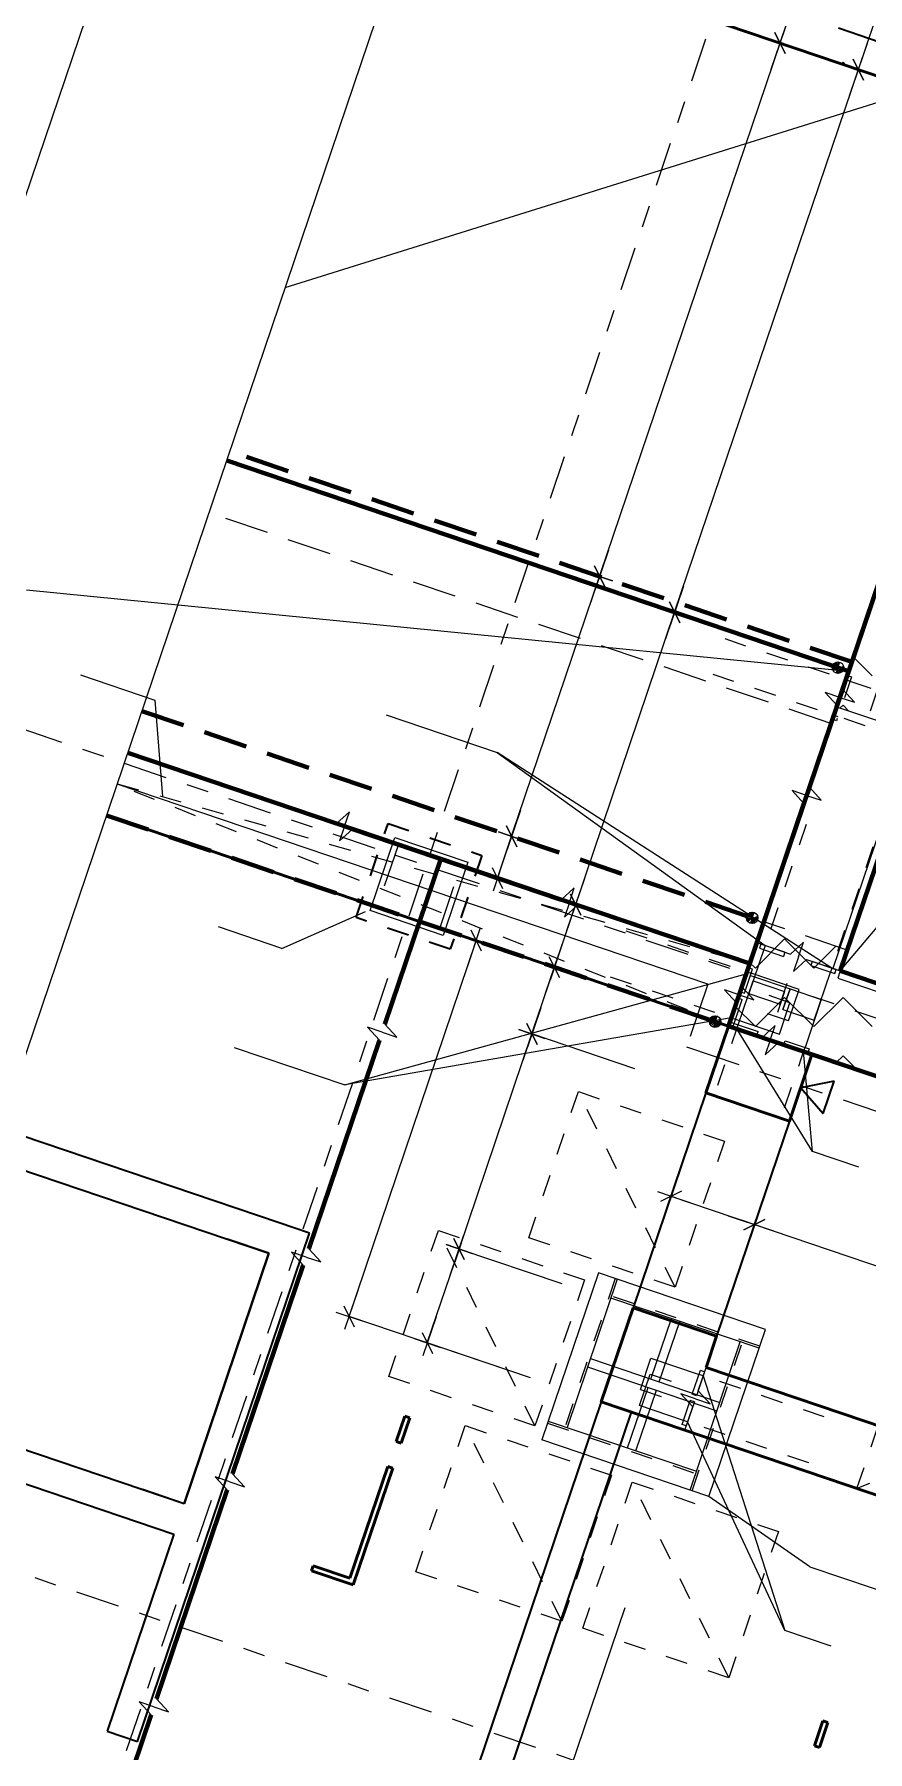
# Model space of a CAD drawing. Header units: metres. Extents: x 2661608 to 2661648.6, y 1209464.3 to 1209501.1.
# Drawn here: x 2661615.77 to 2661619.55, y 1209487.13 to 1209494.92 of the extents above; entities that cross this region are included whole.
import ezdxf

# ---------------------------------------------------------------- set-up
doc = ezdxf.new("R2010")
doc.units = ezdxf.units.M
for name, pattern in [('AUSGEZOGEN', [0]), ('GETRENNT2_S6', [0.3, 0.2, -0.1]), ('PHANTOM2_S8', [0.3, 0.2, -0.05, 0, -0.05]), ('PUNKT2_S9', [0.4, 0.25, -0.05, 0, -0.05, 0, -0.05]), ('STRICHLINIE_S4', [0.1, 0.05, -0.05]), ('STRICHPUNKT2_S5', [0.15, 0.1, -0.05]), ('VERDECKT2_S2', [0.025, 0, -0.025])]:
    doc.linetypes.add(name, pattern=pattern)
for name, color, linetype, lineweight in [('TB_639', 7, 'AUSGEZOGEN', 25), ('TB_640', 7, 'AUSGEZOGEN', 25), ('TB_641', 7, 'AUSGEZOGEN', 25), ('TB_642', 7, 'AUSGEZOGEN', 25), ('TB_643', 7, 'AUSGEZOGEN', 25), ('TB_645', 7, 'AUSGEZOGEN', 25), ('TB_646', 7, 'AUSGEZOGEN', 25), ('TB_649', 7, 'AUSGEZOGEN', 25), ('TB_650', 7, 'AUSGEZOGEN', 25), ('TB_651', 7, 'AUSGEZOGEN', 25)]:
    doc.layers.add(name, color=color, linetype=linetype, lineweight=lineweight)

msp = doc.modelspace()

# ---------------------------------------------------------------- linework, layer by layer
at = {"color": 0, "linetype": 'ByBlock', "lineweight": -2}
for p, q in [((2661619.1642, 1209494.9023), (2661619.2244, 1209495.0799)), ((2661619.1963, 1209494.9971), (2661619.1362, 1209494.8195)), ((2661619.1161, 1209494.7603), (2661619.1763, 1209494.9379)), ((2661619.1797, 1209494.8311), (2661619.1327, 1209494.9262)), ((2661619.1327, 1209494.9262), (2661619.1797, 1209494.8311)), ((2661619.2154, 1209494.8586), (2661619.097, 1209494.8987)), ((2661619.097, 1209494.8987), (2661619.2154, 1209494.8586)), ((2661619.5515, 1209494.8768), (2661619.4914, 1209494.6992)), ((2661619.5706, 1209494.7384), (2661619.4522, 1209494.7784)), ((2661619.4522, 1209494.7784), (2661619.5706, 1209494.7384)), ((2661619.4713, 1209494.64), (2661619.5315, 1209494.8176)), ((2661619.5349, 1209494.7109), (2661619.4879, 1209494.8059)), ((2661619.4879, 1209494.8059), (2661619.5349, 1209494.7109)), ((2661618.3769, 1209492.577), (2661618.3168, 1209492.3994)), ((2661618.2968, 1209492.3402), (2661618.3569, 1209492.5178)), ((2661618.3604, 1209492.4111), (2661618.3134, 1209492.5061)), ((2661618.3134, 1209492.5061), (2661618.3604, 1209492.4111)), ((2661618.3961, 1209492.4386), (2661618.2777, 1209492.4786)), ((2661618.2777, 1209492.4786), (2661618.3961, 1209492.4386)), ((2661618.6375, 1209492.1773), (2661618.6977, 1209492.3549)), ((2661618.7011, 1209492.2482), (2661618.6541, 1209492.3433)), ((2661618.6541, 1209492.3433), (2661618.7011, 1209492.2482)), ((2661618.7177, 1209492.4141), (2661618.6576, 1209492.2365)), ((2661618.7368, 1209492.2757), (2661618.6184, 1209492.3158)), ((2661618.6184, 1209492.3158), (2661618.7368, 1209492.2757)), ((2661617.8975, 1209491.161), (2661617.9576, 1209491.3386)), ((2661617.9611, 1209491.2318), (2661617.9141, 1209491.3269)), ((2661617.9141, 1209491.3269), (2661617.9611, 1209491.2318)), ((2661617.9777, 1209491.3978), (2661617.9176, 1209491.2202)), ((2661617.9968, 1209491.2593), (2661617.8784, 1209491.2994)), ((2661617.8784, 1209491.2994), (2661617.9968, 1209491.2593)), ((2661617.9135, 1209491.2083), (2661617.8534, 1209491.0307)), ((2661617.8143, 1209491.11), (2661617.9327, 1209491.0699)), ((2661617.85, 1209491.1375), (2661617.897, 1209491.0424)), ((2661618.1886, 1209490.8513), (2661618.2487, 1209491.0289)), ((2661618.2521, 1209490.9221), (2661618.2052, 1209491.0172)), ((2661618.2052, 1209491.0172), (2661618.2521, 1209490.9221)), ((2661618.2687, 1209491.0881), (2661618.2086, 1209490.9105)), ((2661618.2879, 1209490.9496), (2661618.1695, 1209490.9897)), ((2661618.1695, 1209490.9897), (2661618.2879, 1209490.9496)), ((2661617.7372, 1209490.6874), (2661617.7973, 1209490.865)), ((2661617.8365, 1209490.7857), (2661617.7181, 1209490.8258)), ((2661617.8007, 1209490.7582), (2661617.7538, 1209490.8533)), ((2661618.1725, 1209490.8039), (2661618.1124, 1209490.6263)), ((2661618.1916, 1209490.6655), (2661618.0732, 1209490.7055)), ((2661618.0732, 1209490.7055), (2661618.1916, 1209490.6655)), ((2661618.0924, 1209490.5671), (2661618.1525, 1209490.7447)), ((2661618.1559, 1209490.638), (2661618.109, 1209490.7331)), ((2661618.109, 1209490.7331), (2661618.1559, 1209490.638)), ((2661618.0699, 1209490.5008), (2661618.0098, 1209490.3232)), ((2661618.089, 1209490.3624), (2661617.9706, 1209490.4025)), ((2661617.9706, 1209490.4025), (2661618.089, 1209490.3624)), ((2661617.9897, 1209490.264), (2661618.0499, 1209490.4416)), ((2661618.0533, 1209490.3349), (2661618.0063, 1209490.43)), ((2661618.0063, 1209490.43), (2661618.0533, 1209490.3349)), ((2661618.6808, 1209489.7051), (2661618.6407, 1209489.5867)), ((2661618.7792, 1209489.6058), (2661618.6016, 1209489.666)), ((2661618.7083, 1209489.6694), (2661618.6132, 1209489.6224)), ((2661618.9213, 1209489.5577), (2661619.0988, 1209489.4976)), ((2661619.158, 1209489.4776), (2661618.9805, 1209489.5377)), ((2661618.9921, 1209489.4942), (2661619.0872, 1209489.5411)), ((2661619.0872, 1209489.5411), (2661618.9921, 1209489.4942)), ((2661619.0196, 1209489.4585), (2661619.0597, 1209489.5769)), ((2661619.0597, 1209489.5769), (2661619.0196, 1209489.4585)), ((2661617.6594, 1209489.2884), (2661617.7196, 1209489.466)), ((2661617.7396, 1209489.5252), (2661617.6795, 1209489.3476)), ((2661617.7587, 1209489.3868), (2661617.6403, 1209489.4269)), ((2661617.6403, 1209489.4269), (2661617.7587, 1209489.3868)), ((2661617.723, 1209489.3593), (2661617.676, 1209489.4544)), ((2661617.676, 1209489.4544), (2661617.723, 1209489.3593)), ((2661617.1765, 1209489.1484), (2661617.2235, 1209489.0533)), ((2661617.2401, 1209489.2192), (2661617.18, 1209489.0416)), ((2661617.1408, 1209489.1209), (2661617.2592, 1209489.0808)), ((2661617.5953, 1209489.099), (2661617.5352, 1209488.9214)), ((2661617.496, 1209489.0006), (2661617.6144, 1209488.9605)), ((2661617.5317, 1209489.0281), (2661617.5787, 1209488.933))]:
    msp.add_line(p, q, dxfattribs=at)
at = {"layer": 'TB_639', "color": 191, "linetype": 'AUSGEZOGEN', "lineweight": 13, "transparency": 33554687}
msp.add_line((2661611.1321, 1209476.7019), (2661618.0879, 1209497.2463), dxfattribs=at)
at = {"layer": 'TB_640', "color": 191, "linetype": 'AUSGEZOGEN', "lineweight": 13, "transparency": 33554687}
for p, q in [((2661619.0184, 1209490.7023), (2661616.1958, 1209491.6579)), ((2661618.8282, 1209490.6083), (2661616.1477, 1209491.5159))]:
    msp.add_line(p, q, dxfattribs=at)
at = {"layer": 'TB_640', "color": 7, "linetype": 'PUNKT2_S9', "lineweight": 13, "transparency": 33554687}
for p, q in [((2661619.0184, 1209490.7023), (2661618.9222, 1209490.4181)), ((2661618.8282, 1209490.6083), (2661618.732, 1209490.3241)), ((2661618.9222, 1209490.4181), (2661626.7365, 1209487.7724)), ((2661618.732, 1209490.3241), (2661626.8305, 1209487.5822))]:
    msp.add_line(p, q, dxfattribs=at)
at = {"layer": 'TB_641', "color": 7, "linetype": 'AUSGEZOGEN', "lineweight": 50, "transparency": 33554687}
for p, q in [((2661617.4786, 1209495.4467), (2661620.3012, 1209494.491)), ((2661620.3012, 1209494.491), (2661619.0184, 1209490.7023)), ((2661619.4294, 1209490.6687), (2661620.6801, 1209494.3627)), ((2661619.0184, 1209490.7023), (2661616.1958, 1209491.6579)), ((2661616.0996, 1209491.3738), (2661618.9222, 1209490.4181)), ((2661623.7012, 1209489.2224), (2661619.4294, 1209490.6687)), ((2661618.9222, 1209490.4181), (2661618.8196, 1209490.115)), ((2661619.1985, 1209489.9867), (2661619.3011, 1209490.2898)), ((2661619.3011, 1209490.2898), (2661623.5729, 1209488.8435)), ((2661618.8196, 1209490.115), (2661619.1985, 1209489.9867)), ((2661618.4893, 1209489.1394), (2661618.345, 1209488.7132)), ((2661618.4893, 1209489.1394), (2661618.8682, 1209489.0111)), ((2661618.8201, 1209488.8691), (2661618.8682, 1209489.0111)), ((2661622.3152, 1209487.6857), (2661618.8201, 1209488.8691)), ((2661618.345, 1209488.7132), (2661622.219, 1209487.4016))]:
    msp.add_line(p, q, dxfattribs=at)
at = {"layer": 'TB_641', "color": 7, "linetype": 'AUSGEZOGEN', "lineweight": 18, "transparency": 33554687}
for p, q in [((2661620.6469, 1209494.3739), (2661619.3962, 1209490.6799)), ((2661619.3962, 1209490.6799), (2661619.4294, 1209490.6687)), ((2661619.4294, 1209490.6687), (2661619.4181, 1209490.6356)), ((2661619.4181, 1209490.6356), (2661620.6021, 1209490.2347))]:
    msp.add_line(p, q, dxfattribs=at)
at = {"layer": 'TB_641', "color": 7, "linetype": 'GETRENNT2_S6', "lineweight": 25, "transparency": 33554687}
msp.add_line((2661619.3872, 1209491.7915), (2661616.5646, 1209492.7472), dxfattribs=at)
at = {"layer": 'TB_641', "color": 7, "linetype": 'STRICHPUNKT2_S5', "lineweight": 18, "transparency": 33554687}
for p, q in [((2661618.9052, 1209492.1764), (2661619.4546, 1209491.9904)), ((2661619.3936, 1209491.8105), (2661619.4674, 1209492.0283)), ((2661619.4397, 1209491.9465), (2661619.4674, 1209492.0283)), ((2661619.4674, 1209492.0283), (2661619.4674, 1209492.0283)), ((2661619.4674, 1209492.0283), (2661619.4674, 1209492.0283)), ((2661619.4674, 1209492.0283), (2661619.4674, 1209492.0283)), ((2661619.4674, 1209492.0283), (2661619.4674, 1209492.0283)), ((2661619.4674, 1209492.0283), (2661619.4674, 1209492.0283)), ((2661619.4674, 1209492.0283), (2661619.4674, 1209492.0283)), ((2661618.8507, 1209492.0154), (2661619.4, 1209491.8294)), ((2661619.4799, 1209492.003), (2661619.4126, 1209491.8041)), ((2661619.4546, 1209491.9904), (2661619.4735, 1209491.984)), ((2661619.461, 1209492.0094), (2661619.4799, 1209492.003)), ((2661619.461, 1209492.0094), (2661619.461, 1209492.0094)), ((2661619.461, 1209492.0094), (2661619.461, 1209492.0094)), ((2661619.4735, 1209491.984), (2661619.5966, 1209491.9423)), ((2661619.4273, 1209491.9099), (2661619.361, 1209491.9324)), ((2661619.361, 1209491.9324), (2661619.4149, 1209491.8733)), ((2661619.3872, 1209491.7915), (2661619.4149, 1209491.8733)), ((2661619.4273, 1209491.9099), (2661619.4936, 1209491.8875)), ((2661619.4936, 1209491.8875), (2661619.4397, 1209491.9465)), ((2661619.5966, 1209491.9423), (2661619.5421, 1209491.7813)), ((2661619.3936, 1209491.8105), (2661619.3872, 1209491.7915)), ((2661619.3891, 1209491.7972), (2661619.3891, 1209491.7972)), ((2661619.3891, 1209491.7972), (2661619.3891, 1209491.7972)), ((2661619.4126, 1209491.8041), (2661619.3936, 1209491.8105)), ((2661619.4, 1209491.8294), (2661619.419, 1209491.823)), ((2661619.5421, 1209491.7813), (2661619.419, 1209491.823))]:
    msp.add_line(p, q, dxfattribs=at)
at = {"layer": 'TB_641', "color": 7, "linetype": 'STRICHLINIE_S4', "lineweight": 25, "transparency": 33554687}
for p, q in [((2661619.2744, 1209491.3335), (2661619.0884, 1209490.7842)), ((2661619.5775, 1209491.2309), (2661619.3915, 1209490.6815)), ((2661618.4562, 1209490.8504), (2661619.0056, 1209490.6644)), ((2661619.0884, 1209490.7842), (2661619.082, 1209490.7652)), ((2661618.3857, 1209490.642), (2661618.935, 1209490.456)), ((2661619.0056, 1209490.6644), (2661619.0245, 1209490.658)), ((2661619.3915, 1209490.6815), (2661619.3851, 1209490.6626)), ((2661618.8735, 1209490.1495), (2661618.9601, 1209490.4053)), ((2661618.935, 1209490.456), (2661618.954, 1209490.4496)), ((2661618.9601, 1209490.4053), (2661618.9665, 1209490.4242)), ((2661619.2632, 1209490.3027), (2661619.2696, 1209490.3216)), ((2661619.1766, 1209490.0469), (2661619.2632, 1209490.3027)), ((2661618.8072, 1209488.8312), (2661618.7883, 1209488.8376)), ((2661619.3566, 1209488.6452), (2661618.8072, 1209488.8312)), ((2661618.7367, 1209488.6228), (2661618.7177, 1209488.6292)), ((2661619.286, 1209488.4368), (2661618.7367, 1209488.6228))]:
    msp.add_line(p, q, dxfattribs=at)
at = {"layer": 'TB_641', "color": 7, "linetype": 'AUSGEZOGEN', "lineweight": 25, "transparency": 33554687}
for p, q in [((2661619.0505, 1209490.797), (2661619.2033, 1209490.7452)), ((2661619.0694, 1209490.7906), (2661619.063, 1209490.7716)), ((2661619.1784, 1209490.7537), (2661619.0694, 1209490.7906)), ((2661619.2624, 1209490.7991), (2661619.2033, 1209490.7452)), ((2661619.2399, 1209490.7328), (2661619.2624, 1209490.7991)), ((2661618.9827, 1209490.5968), (2661619.0184, 1209490.7023)), ((2661619.082, 1209490.7652), (2661619.0146, 1209490.5663)), ((2661619.063, 1209490.7716), (2661619.172, 1209490.7347)), ((2661619.1784, 1209490.7537), (2661619.172, 1209490.7347)), ((2661619.2399, 1209490.7328), (2661619.2175, 1209490.6665)), ((2661619.2175, 1209490.6665), (2661619.2765, 1209490.7205)), ((2661619.2765, 1209490.7205), (2661619.4294, 1209490.6687)), ((2661619.3015, 1209490.712), (2661619.2951, 1209490.6931)), ((2661619.4104, 1209490.6751), (2661619.3015, 1209490.712)), ((2661619.012, 1209490.6833), (2661618.9751, 1209490.5744)), ((2661618.9941, 1209490.568), (2661619.031, 1209490.6769)), ((2661619.031, 1209490.6769), (2661619.012, 1209490.6833)), ((2661619.2424, 1209490.5842), (2661619.0245, 1209490.658)), ((2661619.2951, 1209490.6931), (2661619.404, 1209490.6562)), ((2661619.3113, 1209490.4447), (2661619.3851, 1209490.6626)), ((2661619.404, 1209490.6562), (2661619.4104, 1209490.6751)), ((2661618.9703, 1209490.5602), (2661618.904, 1209490.5826)), ((2661618.904, 1209490.5826), (2661618.9579, 1209490.5236)), ((2661618.9655, 1209490.546), (2661618.9286, 1209490.4371)), ((2661618.9655, 1209490.546), (2661618.9845, 1209490.5396)), ((2661618.9665, 1209490.4242), (2661619.0339, 1209490.6231)), ((2661618.9703, 1209490.5602), (2661619.0366, 1209490.5377)), ((2661618.9751, 1209490.5744), (2661618.9941, 1209490.568)), ((2661619.0366, 1209490.5377), (2661618.9827, 1209490.5968)), ((2661619.0146, 1209490.5663), (2661619.1567, 1209490.5182)), ((2661619.0339, 1209490.6231), (2661619.1759, 1209490.575)), ((2661619.201, 1209490.5243), (2661619.1063, 1209490.5564)), ((2661619.1759, 1209490.575), (2661619.1439, 1209490.4803)), ((2661619.1567, 1209490.5182), (2661619.1888, 1209490.6129)), ((2661619.1692, 1209490.4928), (2661619.2013, 1209490.5876)), ((2661619.2013, 1209490.5876), (2661619.1692, 1209490.4928)), ((2661619.1943, 1209490.4421), (2661619.2424, 1209490.5842)), ((2661619.2013, 1209490.5876), (2661619.3434, 1209490.5395)), ((2661618.9222, 1209490.4181), (2661618.9579, 1209490.5236)), ((2661618.9476, 1209490.4306), (2661618.9845, 1209490.5396)), ((2661619.1943, 1209490.4421), (2661619.0996, 1209490.4742)), ((2661619.1529, 1209490.3822), (2661619.201, 1209490.5243)), ((2661619.1692, 1209490.4928), (2661619.3113, 1209490.4447)), ((2661619.3434, 1209490.5395), (2661619.2696, 1209490.3216)), ((2661618.9222, 1209490.4181), (2661619.0751, 1209490.3664)), ((2661618.9286, 1209490.4371), (2661618.9476, 1209490.4306)), ((2661618.9412, 1209490.4117), (2661618.9476, 1209490.4306)), ((2661619.0501, 1209490.3748), (2661618.9412, 1209490.4117)), ((2661618.9476, 1209490.4306), (2661619.0565, 1209490.3938)), ((2661618.954, 1209490.4496), (2661619.1529, 1209490.3822)), ((2661619.0501, 1209490.3748), (2661619.0565, 1209490.3938)), ((2661619.1341, 1209490.4203), (2661619.0751, 1209490.3664)), ((2661619.1117, 1209490.354), (2661619.1341, 1209490.4203)), ((2661619.1117, 1209490.354), (2661619.0892, 1209490.2877)), ((2661619.0892, 1209490.2877), (2661619.1483, 1209490.3416)), ((2661619.1483, 1209490.3416), (2661619.3011, 1209490.2898)), ((2661619.1732, 1209490.3331), (2661619.1796, 1209490.3521)), ((2661619.2821, 1209490.2962), (2661619.1732, 1209490.3331)), ((2661619.1796, 1209490.3521), (2661619.2886, 1209490.3152)), ((2661619.2886, 1209490.3152), (2661619.2821, 1209490.2962)), ((2661618.5223, 1209488.7693), (2661618.5704, 1209488.9113)), ((2661618.5704, 1209488.9113), (2661618.7883, 1209488.8376)), ((2661618.5188, 1209488.6966), (2661618.5669, 1209488.8386)), ((2661618.5669, 1209488.8386), (2661618.6616, 1209488.8066)), ((2661618.7578, 1209488.7476), (2661618.7947, 1209488.8565)), ((2661618.8136, 1209488.8501), (2661618.7768, 1209488.7412)), ((2661618.7843, 1209488.7636), (2661618.8201, 1209488.8691)), ((2661618.7947, 1209488.8565), (2661618.8136, 1209488.8501)), ((2661618.5223, 1209488.7693), (2661618.617, 1209488.7372)), ((2661618.8383, 1209488.7045), (2661618.7843, 1209488.7636)), ((2661618.7177, 1209488.6292), (2661618.5188, 1209488.6966)), ((2661618.772, 1209488.727), (2661618.7057, 1209488.7494)), ((2661618.7057, 1209488.7494), (2661618.7596, 1209488.6904)), ((2661618.7113, 1209488.6103), (2661618.7482, 1209488.7192)), ((2661618.7238, 1209488.5849), (2661618.7596, 1209488.6904)), ((2661618.7671, 1209488.7128), (2661618.7303, 1209488.6039)), ((2661618.7671, 1209488.7128), (2661618.7482, 1209488.7192)), ((2661618.7768, 1209488.7412), (2661618.7578, 1209488.7476)), ((2661618.772, 1209488.727), (2661618.8383, 1209488.7045)), ((2661618.7303, 1209488.6039), (2661618.7113, 1209488.6103))]:
    msp.add_line(p, q, dxfattribs=at)
at = {"layer": 'TB_641', "color": 7, "linetype": 'AUSGEZOGEN', "lineweight": 35, "transparency": 33554687}
for p, q in [((2661619.4019, 1209490.1688), (2661619.2498, 1209490.1383)), ((2661619.352, 1209490.0216), (2661619.4019, 1209490.1688)), ((2661618.8196, 1209490.115), (2661618.4893, 1209489.1394)), ((2661619.2498, 1209490.1383), (2661619.352, 1209490.0216)), ((2661616.8831, 1209489.5249), (2661615.6186, 1209489.953)), ((2661619.1985, 1209489.9867), (2661618.8682, 1209489.0111)), ((2661615.5721, 1209489.8157), (2661616.8366, 1209489.3875)), ((2661616.2395, 1209487.172), (2661617.0204, 1209489.4784)), ((2661617.0204, 1209489.4784), (2661616.8831, 1209489.5249)), ((2661616.8366, 1209489.3875), (2661616.4517, 1209488.2509)), ((2661616.4517, 1209488.2509), (2661616.8366, 1209489.3875)), ((2661616.8366, 1209489.3875), (2661616.6471, 1209489.4517)), ((2661618.345, 1209488.7132), (2661615.1701, 1209479.3361)), ((2661616.4517, 1209488.2509), (2661615.1872, 1209488.679)), ((2661615.3075, 1209479.2896), (2661618.4823, 1209488.6667)), ((2661615.1407, 1209488.5417), (2661616.4052, 1209488.1136)), ((2661616.4517, 1209488.2509), (2661616.2623, 1209488.3151)), ((2661616.4052, 1209488.1136), (2661616.1022, 1209487.2185)), ((2661616.1022, 1209487.2185), (2661616.2395, 1209487.172))]:
    msp.add_line(p, q, dxfattribs=at)
at = {"layer": 'TB_642', "color": 7, "linetype": 'AUSGEZOGEN', "lineweight": 70, "transparency": 33554687}
for p, q in [((2661618.9222, 1209490.4181), (2661620.4295, 1209494.8699)), ((2661619.4294, 1209490.6687), (2661620.6801, 1209494.3627)), ((2661619.4674, 1209492.0283), (2661616.6448, 1209492.984)), ((2661616.1958, 1209491.6579), (2661619.0184, 1209490.7023)), ((2661619.4294, 1209490.6687), (2661620.8786, 1209490.1781)), ((2661626.7365, 1209487.7724), (2661618.9222, 1209490.4181))]:
    msp.add_line(p, q, dxfattribs=at)
at = {"layer": 'TB_642', "color": 7, "linetype": 'GETRENNT2_S6', "lineweight": 70, "transparency": 33554687}
for p, q in [((2661619.4818, 1209492.0709), (2661616.6592, 1209493.0266)), ((2661619.4129, 1209491.8673), (2661619.4818, 1209492.0709)), ((2661616.26, 1209491.8474), (2661619.0826, 1209490.8917)), ((2661616.0996, 1209491.3738), (2661618.9222, 1209490.4181))]:
    msp.add_line(p, q, dxfattribs=at)
at = {"layer": 'TB_642', "color": 7, "linetype": 'STRICHPUNKT2_S5', "lineweight": 35, "transparency": 33554687}
for p, q in [((2661617.2327, 1209490.911), (2661617.377, 1209491.3372)), ((2661617.377, 1209491.3372), (2661617.8032, 1209491.1929)), ((2661617.8032, 1209491.1929), (2661617.6589, 1209490.7666)), ((2661617.6589, 1209490.7666), (2661617.2327, 1209490.911))]:
    msp.add_line(p, q, dxfattribs=at)
at = {"layer": 'TB_642', "color": 191, "linetype": 'AUSGEZOGEN', "lineweight": 13, "transparency": 33554687}
for p, q in [((2661617.2961, 1209490.9423), (2661617.4083, 1209491.2738)), ((2661617.4083, 1209491.2738), (2661617.7399, 1209491.1616)), ((2661617.7399, 1209491.1616), (2661617.6276, 1209490.83)), ((2661617.6276, 1209490.83), (2661617.2961, 1209490.9423))]:
    msp.add_line(p, q, dxfattribs=at)
at = {"layer": 'TB_642', "color": 7, "linetype": 'AUSGEZOGEN', "lineweight": 18, "transparency": 33554687}
for q in [(2661617.2744, 1209490.9375), (2661616.607, 1209490.8683)]:
    msp.add_line((2661616.8952, 1209490.7708), q, dxfattribs=at)
at = {"layer": 'TB_643', "color": 7, "linetype": 'PHANTOM2_S8', "lineweight": 18, "transparency": 33554687}
for p, q in [((2661611.7006, 1209473.87), (2661620.5806, 1209500.0975)), ((2661613.8118, 1209492.4123), (2661645.8408, 1209481.5681)), ((2661612.6477, 1209488.974), (2661644.6767, 1209478.1298))]:
    msp.add_line(p, q, dxfattribs=at)
at = {"layer": 'TB_643', "color": 7, "linetype": 'PHANTOM2_S8', "lineweight": 35, "transparency": 33554687}
msp.add_line((2661615.1587, 1209496.3905), (2661647.1877, 1209485.5463), dxfattribs=at)
at = {"layer": 'TB_645', "color": 7, "linetype": 'VERDECKT2_S2', "lineweight": 25, "transparency": 33554687}
for p, q in [((2661618.0164, 1209489.4579), (2661618.2409, 1209490.1209)), ((2661618.2409, 1209490.1209), (2661618.904, 1209489.8964)), ((2661618.6795, 1209489.2334), (2661618.2409, 1209490.1209)), ((2661618.904, 1209489.8964), (2661618.6795, 1209489.2334)), ((2661617.381, 1209488.8284), (2661617.6055, 1209489.4914)), ((2661617.6055, 1209489.4914), (2661618.2685, 1209489.2669)), ((2661618.044, 1209488.6039), (2661617.6055, 1209489.4914)), ((2661618.6795, 1209489.2334), (2661618.0164, 1209489.4579)), ((2661618.2685, 1209489.2669), (2661618.044, 1209488.6039)), ((2661618.4077, 1209489.2726), (2661618.1784, 1209488.5954)), ((2661619.064, 1209488.9659), (2661618.3868, 1209489.1952)), ((2661618.7573, 1209488.3096), (2661618.9866, 1209488.9869)), ((2661618.044, 1209488.6039), (2661617.381, 1209488.8284)), ((2661617.5033, 1209487.9424), (2661617.7278, 1209488.6054)), ((2661617.7278, 1209488.6054), (2661618.3908, 1209488.3809)), ((2661618.1664, 1209487.7179), (2661617.7278, 1209488.6054)), ((2661618.101, 1209488.6163), (2661618.7783, 1209488.387)), ((2661618.3908, 1209488.3809), (2661618.1664, 1209487.7179)), ((2661618.2611, 1209487.6858), (2661618.4856, 1209488.3489)), ((2661618.4856, 1209488.3489), (2661619.1486, 1209488.1244)), ((2661618.9241, 1209487.4613), (2661618.4856, 1209488.3489)), ((2661619.1486, 1209488.1244), (2661618.9241, 1209487.4613)), ((2661618.1664, 1209487.7179), (2661617.5033, 1209487.9424)), ((2661618.9241, 1209487.4613), (2661618.2611, 1209487.6858))]:
    msp.add_line(p, q, dxfattribs=at)
at = {"layer": 'TB_645', "color": 7, "linetype": 'AUSGEZOGEN', "lineweight": 25, "transparency": 33554687}
for p, q in [((2661618.3319, 1209489.2983), (2661618.0754, 1209488.5405)), ((2661618.4172, 1209489.2694), (2661618.1895, 1209488.5969)), ((2661619.0897, 1209489.0417), (2661618.3319, 1209489.2983)), ((2661619.0608, 1209488.9565), (2661618.3883, 1209489.1842)), ((2661618.57, 1209488.8165), (2661618.663, 1209489.0912)), ((2661618.6079, 1209488.8037), (2661618.7009, 1209489.0783)), ((2661618.8331, 1209488.284), (2661619.0897, 1209489.0417)), ((2661618.2953, 1209488.9095), (2661618.8826, 1209488.7107)), ((2661618.7479, 1209488.3128), (2661618.9756, 1209488.9853)), ((2661618.2825, 1209488.8716), (2661618.8697, 1209488.6728)), ((2661618.4642, 1209488.5039), (2661618.5572, 1209488.7786)), ((2661618.502, 1209488.4911), (2661618.595, 1209488.7658)), ((2661618.1042, 1209488.6258), (2661618.7767, 1209488.3981)), ((2661618.8331, 1209488.284), (2661618.0754, 1209488.5405))]:
    msp.add_line(p, q, dxfattribs=at)
at = {"layer": 'TB_645', "color": 7, "linetype": 'AUSGEZOGEN', "lineweight": 18, "transparency": 33554687}
for q in [(2661618.8331, 1209488.284), (2661620.6164, 1209487.5162)]:
    msp.add_line((2661619.2915, 1209487.9648), q, dxfattribs=at)
at = {"layer": 'TB_646', "color": 7, "linetype": 'GETRENNT2_S6', "lineweight": 25, "transparency": 33554687}
for p, q in [((2661617.4786, 1209495.4467), (2661620.3012, 1209494.491)), ((2661620.3012, 1209494.491), (2661619.4129, 1209491.8673)), ((2661619.4129, 1209491.8673), (2661619.7917, 1209491.739)), ((2661617.424, 1209491.2421), (2661617.3278, 1209490.9579)), ((2661617.7082, 1209491.1459), (2661617.424, 1209491.2421)), ((2661617.6119, 1209490.8617), (2661617.7082, 1209491.1459)), ((2661617.3278, 1209490.9579), (2661617.6119, 1209490.8617)), ((2661619.0826, 1209490.8917), (2661618.9222, 1209490.4181)), ((2661619.4614, 1209490.7634), (2661619.0826, 1209490.8917)), ((2661619.4294, 1209490.6687), (2661619.4614, 1209490.7634)), ((2661624.9893, 1209488.7862), (2661619.4294, 1209490.6687)), ((2661618.9222, 1209490.4181), (2661624.8611, 1209488.4074))]:
    msp.add_line(p, q, dxfattribs=at)
at = {"layer": 'TB_646', "color": 7, "linetype": 'AUSGEZOGEN', "lineweight": 18, "transparency": 33554687}
for p, q in [((2661619.4348, 1209494.7843), (2661619.4418, 1209494.7913)), ((2661619.456, 1209494.7772), (2661619.4418, 1209494.7913)), ((2661619.5744, 1209492.0071), (2661619.4891, 1209492.0924)), ((2661619.4291, 1209491.8618), (2661619.4418, 1209491.8745)), ((2661619.4675, 1209491.8488), (2661619.4418, 1209491.8745)), ((2661619.0441, 1209490.6813), (2661619.1767, 1209490.8138)), ((2661619.3092, 1209490.6813), (2661619.1767, 1209490.8138)), ((2661619.3092, 1209490.6813), (2661619.4091, 1209490.7811)), ((2661619.0441, 1209490.6813), (2661619.0196, 1209490.7057)), ((2661619.0441, 1209490.4161), (2661619.1767, 1209490.5487)), ((2661619.3092, 1209490.4161), (2661619.1767, 1209490.5487)), ((2661619.3092, 1209490.4161), (2661619.4418, 1209490.5487)), ((2661619.5744, 1209490.4161), (2661619.4418, 1209490.5487)), ((2661619.0441, 1209490.4161), (2661618.9525, 1209490.5076)), ((2661619.4109, 1209490.2526), (2661619.4418, 1209490.2835)), ((2661619.5043, 1209490.221), (2661619.4418, 1209490.2835))]:
    msp.add_line(p, q, dxfattribs=at)
at = {"layer": 'TB_649', "color": 7, "linetype": 'AUSGEZOGEN', "lineweight": 25, "transparency": 33554687}
for p, q in [((2661615.0118, 1209492.0588), (2661616.2946, 1209495.8475)), ((2661619.5114, 1209494.7584), (2661619.6397, 1209495.1373)), ((2661619.1562, 1209494.8787), (2661619.2043, 1209495.0207)), ((2661618.3369, 1209492.4586), (2661619.1562, 1209494.8787)), ((2661619.1562, 1209494.8787), (2661619.1562, 1209494.8787)), ((2661619.1562, 1209494.8787), (2661619.1562, 1209494.8787)), ((2661618.6776, 1209492.2957), (2661619.5114, 1209494.7584)), ((2661619.5114, 1209494.7584), (2661619.5114, 1209494.7584)), ((2661619.5114, 1209494.7584), (2661619.5114, 1209494.7584)), ((2661617.9376, 1209491.2794), (2661618.3369, 1209492.4586)), ((2661618.3369, 1209492.4586), (2661618.3369, 1209492.4586)), ((2661618.3369, 1209492.4586), (2661618.3369, 1209492.4586)), ((2661618.2287, 1209490.9697), (2661618.6776, 1209492.2957)), ((2661618.6776, 1209492.2957), (2661618.6776, 1209492.2957)), ((2661618.6776, 1209492.2957), (2661618.6776, 1209492.2957)), ((2661619.394, 1209492.0459), (2661619.3961, 1209492.048)), ((2661619.3942, 1209492.0531), (2661619.4437, 1209492.0363)), ((2661619.3944, 1209492.0533), (2661619.398, 1209492.0569)), ((2661619.3956, 1209492.0404), (2661619.4018, 1209492.0466)), ((2661619.3972, 1209492.0349), (2661619.4074, 1209492.0452)), ((2661619.398, 1209492.0569), (2661619.3983, 1209492.0573)), ((2661619.3983, 1209492.0573), (2661619.4103, 1209492.0693)), ((2661619.3983, 1209492.029), (2661619.3985, 1209492.0291)), ((2661619.3988, 1209492.0295), (2661619.4131, 1209492.0438)), ((2661619.3994, 1209492.0513), (2661619.4039, 1209492.0558)), ((2661619.4039, 1209492.0558), (2661619.4056, 1209492.0575)), ((2661619.4047, 1209492.0495), (2661619.4099, 1209492.0547)), ((2661619.4056, 1209492.0575), (2661619.4189, 1209492.0708)), ((2661619.4099, 1209492.0547), (2661619.4128, 1209492.0576)), ((2661619.41, 1209492.0478), (2661619.4159, 1209492.0537)), ((2661619.419, 1209492.0447), (2661619.4106, 1209492.0201)), ((2661619.4106, 1209492.0201), (2661619.4311, 1209492.0406)), ((2661619.4109, 1209492.0345), (2661619.4188, 1209492.0424)), ((2661619.4128, 1209492.0576), (2661619.4252, 1209492.07)), ((2661619.4143, 1209492.0308), (2661619.4259, 1209492.0424)), ((2661619.4153, 1209492.046), (2661619.4215, 1209492.0522)), ((2661619.4159, 1209492.0537), (2661619.42, 1209492.0578)), ((2661619.4164, 1209492.0188), (2661619.4364, 1209492.0388)), ((2661619.4179, 1209492.0415), (2661619.4206, 1209492.0442)), ((2661619.419, 1209492.0447), (2661619.4273, 1209492.0692)), ((2661619.42, 1209492.0578), (2661619.4251, 1209492.0629)), ((2661619.4238, 1209492.0191), (2661619.4417, 1209492.037)), ((2661619.4245, 1209492.041), (2661619.4289, 1209492.0455)), ((2661619.4302, 1209492.0396), (2661619.4435, 1209492.053)), ((2661619.4359, 1209492.0383), (2661619.4446, 1209492.047)), ((2661619.4382, 1209492.0618), (2661619.4385, 1209492.0621)), ((2661619.4416, 1209492.0369), (2661619.4446, 1209492.0399)), ((2661619.4436, 1209492.0531), (2661619.4436, 1209492.0531)), ((2661619.4449, 1209492.0472), (2661619.4449, 1209492.0473)), ((2661619.4017, 1209492.0253), (2661619.4018, 1209492.0254)), ((2661619.4058, 1209492.0223), (2661619.406, 1209492.0226)), ((2661619.4106, 1209492.02), (2661619.4106, 1209492.0201)), ((2661617.8735, 1209491.0899), (2661617.9376, 1209491.2794)), ((2661617.9376, 1209491.2794), (2661617.9376, 1209491.2794)), ((2661617.9376, 1209491.2794), (2661617.9376, 1209491.2794)), ((2661617.8735, 1209491.0899), (2661617.8735, 1209491.0899)), ((2661618.1324, 1209490.6855), (2661618.2287, 1209490.9697)), ((2661618.2287, 1209490.9697), (2661618.2287, 1209490.9697)), ((2661618.2287, 1209490.9697), (2661618.2287, 1209490.9697)), ((2661619.0128, 1209490.9222), (2661619.0259, 1209490.9353)), ((2661619.02, 1209490.9224), (2661619.0331, 1209490.9354)), ((2661619.004, 1209490.9134), (2661619.0041, 1209490.9135)), ((2661619.005, 1209490.918), (2661619.0545, 1209490.9012)), ((2661619.0056, 1209490.908), (2661619.0098, 1209490.9121)), ((2661619.0072, 1209490.9025), (2661619.0154, 1209490.9107)), ((2661619.0076, 1209490.9171), (2661619.0118, 1209490.9212)), ((2661619.0076, 1209490.8958), (2661619.0076, 1209490.8958)), ((2661619.0088, 1209490.897), (2661619.0211, 1209490.9093)), ((2661619.0102, 1209490.9267), (2661619.013, 1209490.9295)), ((2661619.0107, 1209490.8918), (2661619.0109, 1209490.8921)), ((2661619.0118, 1209490.9212), (2661619.0128, 1209490.9222)), ((2661619.0128, 1209490.8939), (2661619.0268, 1209490.908)), ((2661619.0129, 1209490.9153), (2661619.0178, 1209490.9201)), ((2661619.0145, 1209490.8885), (2661619.0146, 1209490.8886)), ((2661619.0178, 1209490.9201), (2661619.02, 1209490.9224)), ((2661619.0182, 1209490.9135), (2661619.0238, 1209490.9191)), ((2661619.0189, 1209490.8859), (2661619.0192, 1209490.8862)), ((2661619.0298, 1209490.9096), (2661619.0215, 1209490.8849)), ((2661619.0233, 1209490.8902), (2661619.0393, 1209490.9063)), ((2661619.0235, 1209490.9117), (2661619.0298, 1209490.918)), ((2661619.0238, 1209490.9191), (2661619.0273, 1209490.9226)), ((2661619.0242, 1209490.8842), (2661619.0446, 1209490.9045)), ((2661619.0269, 1209490.9009), (2661619.0341, 1209490.9081)), ((2661619.0273, 1209490.9226), (2661619.0377, 1209490.933)), ((2661619.0288, 1209490.9099), (2661619.0305, 1209490.9116)), ((2661619.0298, 1209490.9096), (2661619.0381, 1209490.934)), ((2661619.0298, 1209490.918), (2661619.0341, 1209490.9223)), ((2661619.0307, 1209490.8835), (2661619.0499, 1209490.9028)), ((2661619.0308, 1209490.9049), (2661619.0325, 1209490.9066)), ((2661619.0382, 1209490.9052), (2661619.0489, 1209490.9159)), ((2661619.0397, 1209490.8855), (2661619.0538, 1209490.8996)), ((2661619.0439, 1209490.9038), (2661619.0549, 1209490.9148)), ((2661619.0474, 1209490.9285), (2661619.0475, 1209490.9286)), ((2661619.0496, 1209490.9024), (2661619.0558, 1209490.9086)), ((2661619.0507, 1209490.9247), (2661619.0508, 1209490.9249)), ((2661619.0552, 1209490.9151), (2661619.0552, 1209490.9152)), ((2661617.2, 1209489.1008), (2661617.7773, 1209490.8058)), ((2661617.7773, 1209490.8058), (2661617.7773, 1209490.8058)), ((2661618.0298, 1209490.3824), (2661618.1324, 1209490.6855)), ((2661618.1324, 1209490.6855), (2661618.1324, 1209490.6855)), ((2661618.1324, 1209490.6855), (2661618.1324, 1209490.6855)), ((2661618.8362, 1209490.4416), (2661618.8369, 1209490.4423)), ((2661618.837, 1209490.447), (2661618.8865, 1209490.4302)), ((2661618.8378, 1209490.4361), (2661618.8426, 1209490.4409)), ((2661618.8393, 1209490.4517), (2661618.8487, 1209490.4611)), ((2661618.8394, 1209490.4307), (2661618.8483, 1209490.4395)), ((2661618.8401, 1209490.4242), (2661618.8401, 1209490.4243)), ((2661618.8404, 1209490.4458), (2661618.8447, 1209490.4501)), ((2661618.841, 1209490.4252), (2661618.854, 1209490.4381)), ((2661618.8432, 1209490.4203), (2661618.8434, 1209490.4205)), ((2661618.8447, 1209490.4501), (2661618.8459, 1209490.4513)), ((2661618.8457, 1209490.444), (2661618.8507, 1209490.449)), ((2661618.8459, 1209490.4513), (2661618.8591, 1209490.4644)), ((2661618.8471, 1209490.4171), (2661618.8472, 1209490.4173)), ((2661618.8476, 1209490.4246), (2661618.8597, 1209490.4367)), ((2661618.8507, 1209490.449), (2661618.8531, 1209490.4514)), ((2661618.851, 1209490.4422), (2661618.8567, 1209490.4479)), ((2661618.8517, 1209490.4146), (2661618.8519, 1209490.4148)), ((2661618.8531, 1209490.4514), (2661618.866, 1209490.4643)), ((2661618.8618, 1209490.4386), (2661618.8534, 1209490.414)), ((2661618.8547, 1209490.4176), (2661618.8721, 1209490.4351)), ((2661618.8563, 1209490.4404), (2661618.8627, 1209490.4468)), ((2661618.8567, 1209490.4479), (2661618.8604, 1209490.4516)), ((2661618.8571, 1209490.413), (2661618.8774, 1209490.4333)), ((2661618.8583, 1209490.4283), (2661618.8668, 1209490.4369)), ((2661618.8604, 1209490.4516), (2661618.8691, 1209490.4604)), ((2661618.8616, 1209490.4386), (2661618.8619, 1209490.439)), ((2661618.8618, 1209490.4386), (2661618.87, 1209490.463)), ((2661618.8627, 1209490.4468), (2661618.8655, 1209490.4497)), ((2661618.8639, 1209490.4127), (2661618.8827, 1209490.4315)), ((2661618.8654, 1209490.4354), (2661618.8656, 1209490.4356)), ((2661618.871, 1209490.434), (2661618.8836, 1209490.4466)), ((2661618.8738, 1209490.4155), (2661618.8849, 1209490.4266)), ((2661618.8767, 1209490.4326), (2661618.887, 1209490.4429)), ((2661618.8798, 1209490.4569), (2661618.88, 1209490.4571)), ((2661618.8824, 1209490.4312), (2661618.8877, 1209490.4365)), ((2661618.8832, 1209490.4532), (2661618.8832, 1209490.4533)), ((2661618.8874, 1209490.4432), (2661618.8874, 1209490.4433)), ((2661617.6995, 1209489.4068), (2661618.0298, 1209490.3824)), ((2661618.4976, 1209490.224), (2661618.0298, 1209490.3824)), ((2661618.4976, 1209490.224), (2661618.0298, 1209490.3824)), ((2661618.6608, 1209489.6459), (2661618.6608, 1209489.6459)), ((2661618.6608, 1209489.6459), (2661619.0397, 1209489.5177)), ((2661619.0397, 1209489.5177), (2661619.0397, 1209489.5177)), ((2661619.0397, 1209489.5177), (2661619.0397, 1209489.5177)), ((2661619.0397, 1209489.5177), (2661623.3114, 1209488.0713)), ((2661617.5552, 1209488.9806), (2661617.6995, 1209489.4068)), ((2661618.1673, 1209489.2484), (2661617.6995, 1209489.4068)), ((2661618.1673, 1209489.2484), (2661617.6995, 1209489.4068)), ((2661618.023, 1209488.8222), (2661617.2, 1209489.1008)), ((2661618.023, 1209488.8222), (2661617.5552, 1209488.9806)), ((2661618.4511, 1209487.7793), (2661617.9501, 1209486.2995)), ((2661618.4511, 1209487.7793), (2661617.9501, 1209486.2995))]:
    msp.add_line(p, q, dxfattribs=at)
at = {"layer": 'TB_649', "color": 7, "linetype": 'AUSGEZOGEN', "lineweight": 18, "transparency": 33554687}
for p, q in [((2661616.9107, 1209493.7693), (2661620.4295, 1209494.8699)), ((2661619.4294, 1209490.6687), (2661622.1293, 1209493.8721)), ((2661615.7361, 1209492.3978), (2661619.4674, 1209492.0283)), ((2661617.3692, 1209491.8303), (2661617.8723, 1209491.6599)), ((2661617.8723, 1209491.6599), (2661619.0884, 1209490.7842)), ((2661619.3915, 1209490.6815), (2661617.8723, 1209491.6599)), ((2661617.1817, 1209490.1513), (2661619.0024, 1209490.6549)), ((2661618.935, 1209490.456), (2661617.1817, 1209490.1513)), ((2661619.303, 1209489.8491), (2661618.9601, 1209490.4053)), ((2661616.6786, 1209490.3216), (2661617.1817, 1209490.1513)), ((2661619.303, 1209489.8491), (2661619.2632, 1209490.3027)), ((2661619.5142, 1209489.7776), (2661619.303, 1209489.8491)), ((2661618.8072, 1209488.8312), (2661619.1775, 1209487.6755)), ((2661619.1775, 1209487.6755), (2661618.7367, 1209488.6228)), ((2661619.3887, 1209487.604), (2661619.1775, 1209487.6755)), ((2661619.1775, 1209487.6755), (2661619.1775, 1209487.6755)), ((2661619.1775, 1209487.6755), (2661619.1775, 1209487.6755))]:
    msp.add_line(p, q, dxfattribs=at)
at = {"layer": 'TB_649', "color": 7, "linetype": 'AUSGEZOGEN', "lineweight": 50, "transparency": 33554687}
for p, q in [((2661617.4144, 1209488.5341), (2661617.4529, 1209488.6477)), ((2661617.4371, 1209488.5264), (2661617.4756, 1209488.64)), ((2661617.4529, 1209488.6477), (2661617.4756, 1209488.64)), ((2661617.4371, 1209488.5264), (2661617.4144, 1209488.5341)), ((2661617.204, 1209487.9127), (2661617.3759, 1209488.4204)), ((2661617.219, 1209487.8823), (2661617.3986, 1209488.4127)), ((2661617.3759, 1209488.4204), (2661617.3986, 1209488.4127)), ((2661617.0296, 1209487.9464), (2661617.0373, 1209487.9692)), ((2661617.0296, 1209487.9464), (2661617.219, 1209487.8823)), ((2661617.0373, 1209487.9692), (2661617.204, 1209487.9127)), ((2661619.3117, 1209487.1527), (2661619.3502, 1209487.2663)), ((2661619.3344, 1209487.145), (2661619.3729, 1209487.2586)), ((2661619.3502, 1209487.2663), (2661619.3729, 1209487.2586)), ((2661619.3344, 1209487.145), (2661619.3117, 1209487.1527))]:
    msp.add_line(p, q, dxfattribs=at)
at = {"layer": 'TB_649', "color": 7, "linetype": 'AUSGEZOGEN', "lineweight": 25, "transparency": 33554687}
for centre in [(2661619.419, 1209492.0447), (2661619.0298, 1209490.9096), (2661618.8618, 1209490.4386)]:
    msp.add_circle(centre, 0.0261, dxfattribs=at)
at = {"layer": 'TB_650', "color": 1, "linetype": 'AUSGEZOGEN', "lineweight": 70, "transparency": 33554687}
for p, q in [((2661619.2891, 1209491.5018), (2661619.6098, 1209492.449)), ((2661616.1958, 1209491.6579), (2661617.143, 1209491.3372)), ((2661619.0184, 1209490.7023), (2661619.2643, 1209491.4286)), ((2661619.2643, 1209491.4286), (2661619.2643, 1209491.4286)), ((2661617.2162, 1209491.3124), (2661618.1634, 1209490.9917)), ((2661617.3629, 1209490.4275), (2661617.6166, 1209491.1769)), ((2661618.2366, 1209490.967), (2661619.0184, 1209490.7023)), ((2661617.0174, 1209489.4071), (2661617.3381, 1209490.3543)), ((2661616.6719, 1209488.3868), (2661616.9926, 1209489.334)), ((2661616.3265, 1209487.3664), (2661616.6472, 1209488.3136)), ((2661615.981, 1209486.346), (2661616.3017, 1209487.2932))]:
    msp.add_line(p, q, dxfattribs=at)
at = {"layer": 'TB_650', "color": 1, "linetype": 'AUSGEZOGEN', "lineweight": 25, "transparency": 33554687}
for p, q in [((2661619.2891, 1209491.5018), (2661619.3168, 1209491.5836)), ((2661619.3168, 1209491.5836), (2661619.3168, 1209491.5836)), ((2661619.3168, 1209491.5836), (2661619.3168, 1209491.5836)), ((2661619.2767, 1209491.4652), (2661619.2104, 1209491.4876)), ((2661619.2104, 1209491.4876), (2661619.2643, 1209491.4286)), ((2661619.343, 1209491.4427), (2661619.2891, 1209491.5018)), ((2661619.2767, 1209491.4652), (2661619.343, 1209491.4427)), ((2661617.2021, 1209491.3911), (2661617.143, 1209491.3372)), ((2661617.1796, 1209491.3248), (2661617.1572, 1209491.2585)), ((2661617.1796, 1209491.3248), (2661617.2021, 1209491.3911)), ((2661617.1572, 1209491.2585), (2661617.2162, 1209491.3124)), ((2661618.2225, 1209491.0457), (2661618.1634, 1209490.9917)), ((2661618.2, 1209490.9794), (2661618.2225, 1209491.0457)), ((2661618.2, 1209490.9794), (2661618.1776, 1209490.9131)), ((2661618.1776, 1209490.9131), (2661618.2366, 1209490.967)), ((2661617.3505, 1209490.3909), (2661617.2842, 1209490.4134)), ((2661617.2842, 1209490.4134), (2661617.3381, 1209490.3543)), ((2661617.3505, 1209490.3909), (2661617.4168, 1209490.3685)), ((2661617.4168, 1209490.3685), (2661617.3629, 1209490.4275)), ((2661617.005, 1209489.3705), (2661616.9387, 1209489.393)), ((2661616.9387, 1209489.393), (2661616.9926, 1209489.334)), ((2661617.0713, 1209489.3481), (2661617.0174, 1209489.4071)), ((2661617.005, 1209489.3705), (2661617.0713, 1209489.3481)), ((2661616.6595, 1209488.3502), (2661616.5932, 1209488.3726)), ((2661616.5932, 1209488.3726), (2661616.6472, 1209488.3136)), ((2661616.7258, 1209488.3277), (2661616.6719, 1209488.3868)), ((2661616.6595, 1209488.3502), (2661616.7258, 1209488.3277)), ((2661616.3141, 1209487.3298), (2661616.2478, 1209487.3522)), ((2661616.2478, 1209487.3522), (2661616.3017, 1209487.2932)), ((2661616.3804, 1209487.3073), (2661616.3265, 1209487.3664)), ((2661616.3141, 1209487.3298), (2661616.3804, 1209487.3073))]:
    msp.add_line(p, q, dxfattribs=at)
at = {"layer": 'TB_650', "color": 1, "linetype": 'AUSGEZOGEN', "lineweight": 50, "transparency": 33554687}
msp.add_line((2661619.3168, 1209491.5836), (2661619.3168, 1209491.5836), dxfattribs=at)
msp.add_line((2661619.3168, 1209491.5836), (2661619.3168, 1209491.5836), dxfattribs=at)
msp.add_line((2661619.3168, 1209491.5836), (2661619.3168, 1209491.5836), dxfattribs=at)
msp.add_line((2661619.3168, 1209491.5836), (2661619.3168, 1209491.5836), dxfattribs=at)
at = {"layer": 'TB_651', "color": 7, "linetype": 'AUSGEZOGEN', "lineweight": 18, "transparency": 33554687}
for p, q in [((2661615.9818, 1209492.0116), (2661616.3188, 1209491.8975)), ((2661616.3188, 1209491.8975), (2661616.3535, 1209491.4594))]:
    msp.add_line(p, q, dxfattribs=at)
at = {"layer": 'TB_651', "color": 7, "linetype": 'STRICHLINIE_S4', "lineweight": 25, "transparency": 33554687}
for p, q in [((2661618.9222, 1209490.4181), (2661616.147, 1209491.5137)), ((2661616.1484, 1209491.5177), (2661619.0179, 1209490.7025)), ((2661618.9222, 1209490.4181), (2661619.0179, 1209490.7025)), ((2661619.5053, 1209488.3203), (2661619.6017, 1209488.6051)), ((2661619.933, 1209488.4922), (2661619.5053, 1209488.3203))]:
    msp.add_line(p, q, dxfattribs=at)

doc.saveas('drawing.dxf')
